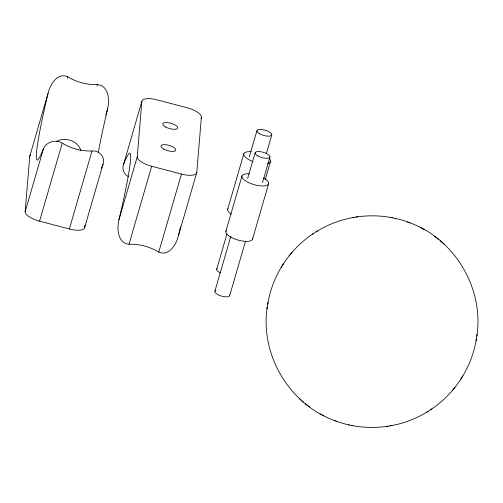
<?xml version="1.0" encoding="UTF-8"?>
<svg xmlns="http://www.w3.org/2000/svg" width="503" height="503" viewBox="0 0 503 503"><rect width="100%" height="100%" fill="white"/><g stroke="black" fill="none" stroke-linecap="round" stroke-linejoin="round"><path stroke-width="0.75" d="M48.055 93.344A101.229 6.772 -75.3 0 0 38.624 137.652L37.895 141.972A101.229 6.772 -75.3 0 0 36.486 159.023L36.769 159.747A101.229 6.772 -75.3 0 0 43.472 148.655C46.295 141.865 56.015 138.916 62.24 143.166A51.306 47.867 4.7 0 0 92.005 151.001C99.041 150.057 105.812 157.533 103.008 164.324L84.693 227.387A15.43 5.451 16.2 0 1 69.345 228.997L39.58 221.163A15.43 5.451 16.2 0 1 25.15 211.713L29.734 156.402L48.055 93.344C49.942 84.787 57.524 72.099 67.735 76.796A51.306 47.867 4.7 0 0 97.507 84.63C108.799 85.585 109.755 100.304 107.592 109.019A101.229 6.772 -75.3 0 0 98.311 152.484M84.693 227.387L84.881 225.048M118.928 219.849L137.25 156.791L141.827 101.48A15.43 5.451 16.2 0 1 157.175 99.871L186.946 107.705A15.43 5.451 16.2 0 1 201.37 117.155L196.786 172.466L178.464 235.523C176.578 244.081 168.989 256.769 158.785 252.072A51.306 47.867 4.7 0 0 129.013 244.238C117.721 243.282 116.765 228.563 118.928 219.849A101.229 6.772 -75.3 0 0 128.353 175.541L129.082 171.221A101.229 6.772 -75.3 0 0 130.497 154.169L130.189 153.415A101.229 6.772 -75.3 0 0 123.512 164.544L141.827 101.48M267.256 307.17C259.793 354.747 289.621 404.714 335.036 420.728M476.825 336.073C484.288 288.489 454.46 238.523 409.046 222.508M267.715 304.183C272.299 275.556 289.414 249.237 313.683 233.379M430.398 409.857C454.668 394.006 471.783 367.687 476.366 339.053M266.98 308.98L267.992 302.366M476.09 340.877L477.102 334.262M25.15 211.713L43.472 148.655M67.333 78.185L67.735 76.796M39.58 221.163L62.24 143.166M97.104 86.026L97.507 84.63M69.345 228.997L92.005 151.001M105.875 114.929L106.259 113.615M106.447 112.961L107.592 109.019M129.013 244.238L151.673 166.242A15.43 5.451 16.2 0 1 137.25 156.791M158.785 252.072L181.445 174.076A15.43 5.451 16.2 0 0 196.786 172.466M200.986 118.469L201.37 117.155M227.683 209.298L243.785 153.868M225.847 231.418L241.956 175.987M216.699 269.218L226.985 233.826M249.299 157.005L256.958 130.642M214.863 291.344L230.839 236.366M247.69 178.37L255.128 152.767M266.307 153.773L271.777 134.942M229.682 295.645L245.433 241.421M262.503 182.677L269.941 157.068M265.232 179.59L270.451 161.614M252.519 239.164L268.621 183.733M123.487 164.607C121.688 169.008 124.159 174.761 128.605 176.716M281.221 267.326L282.196 265.766M282.504 265.27L283.478 263.723M460.603 379.52L461.578 377.967M461.886 377.476L462.861 375.911M291.803 252.632L289.112 255.901M452.279 390.605L454.97 387.335M56.405 141.588C64.585 136.344 78.55 140.947 80.832 150.737M316.06 231.864C343.675 214.316 379.608 210.92 410.052 222.886M334.03 420.357C364.474 432.316 400.407 428.921 428.022 411.372M312.124 234.392L317.569 230.89M426.513 412.347L431.958 408.845M352.257 217.661L354.143 217.353M356.174 217.026L357.916 216.743M386.166 426.5L387.907 426.217M389.938 425.884L391.824 425.582M391.114 217.541L392.371 217.812M351.71 425.431L352.968 425.695M394.924 218.333L395.729 218.503M348.353 424.733L349.157 424.909M151.673 166.242L181.445 174.076M407.43 221.911L408.216 222.207M335.859 421.036L336.652 421.325M420.269 227.431L421.803 228.255M422.382 228.582L424.092 229.5M319.983 413.743L321.7 414.661M322.278 414.981L323.813 415.805M438.861 239.56L434.548 236.228M305.22 403.676L309.534 407.009M444.564 244.546L440.276 240.736M299.518 398.69L303.806 402.507M180.508 226.809A101.229 6.772 -75.3 0 1 178.464 235.523M269.476 158.879A13.883 4.911 16.2 0 1 267.596 163.544M252.952 161.52A13.883 4.911 16.2 0 1 243.754 154.767A13.883 4.911 16.2 0 1 251.06 151.68M231.254 214.196A13.883 4.911 16.2 0 1 228.01 208.663M220.339 272.859A7.715 2.729 16.2 0 1 217.214 268.571M263.647 177.993A13.883 4.911 16.2 0 1 264.471 185.877A13.883 4.911 16.2 0 1 244.313 180.024A13.883 4.911 16.2 0 1 249.23 173.805M252.5 238.076A13.883 4.911 16.2 0 1 237.818 240.006A13.883 4.911 16.2 0 1 226.444 230.506M229.594 294.821A7.715 2.729 16.2 0 1 221.251 296.034A7.715 2.729 16.2 0 1 215.598 290.564M29.734 156.402A15.43 5.451 16.2 0 1 30.431 155.031M103.008 164.324A101.229 6.772 -75.3 0 1 101.361 168.304M163.921 149.171A7.715 2.729 16.2 0 0 175.786 150.234A7.715 2.729 16.2 0 0 165.474 144.701A7.715 2.729 16.2 0 0 163.921 149.171M165.751 127.045A7.715 2.729 16.2 0 0 177.616 128.114A7.715 2.729 16.2 0 0 167.304 122.581A7.715 2.729 16.2 0 0 165.751 127.045M259.586 133.754A7.715 2.729 16.2 0 0 271.702 135.125A7.715 2.729 16.2 0 0 261.812 129.497A7.715 2.729 16.2 0 0 259.586 133.754M257.756 155.88A7.715 2.729 16.2 0 0 269.866 157.25A7.715 2.729 16.2 0 0 259.982 151.623A7.715 2.729 16.2 0 0 257.756 155.88"/></g></svg>
